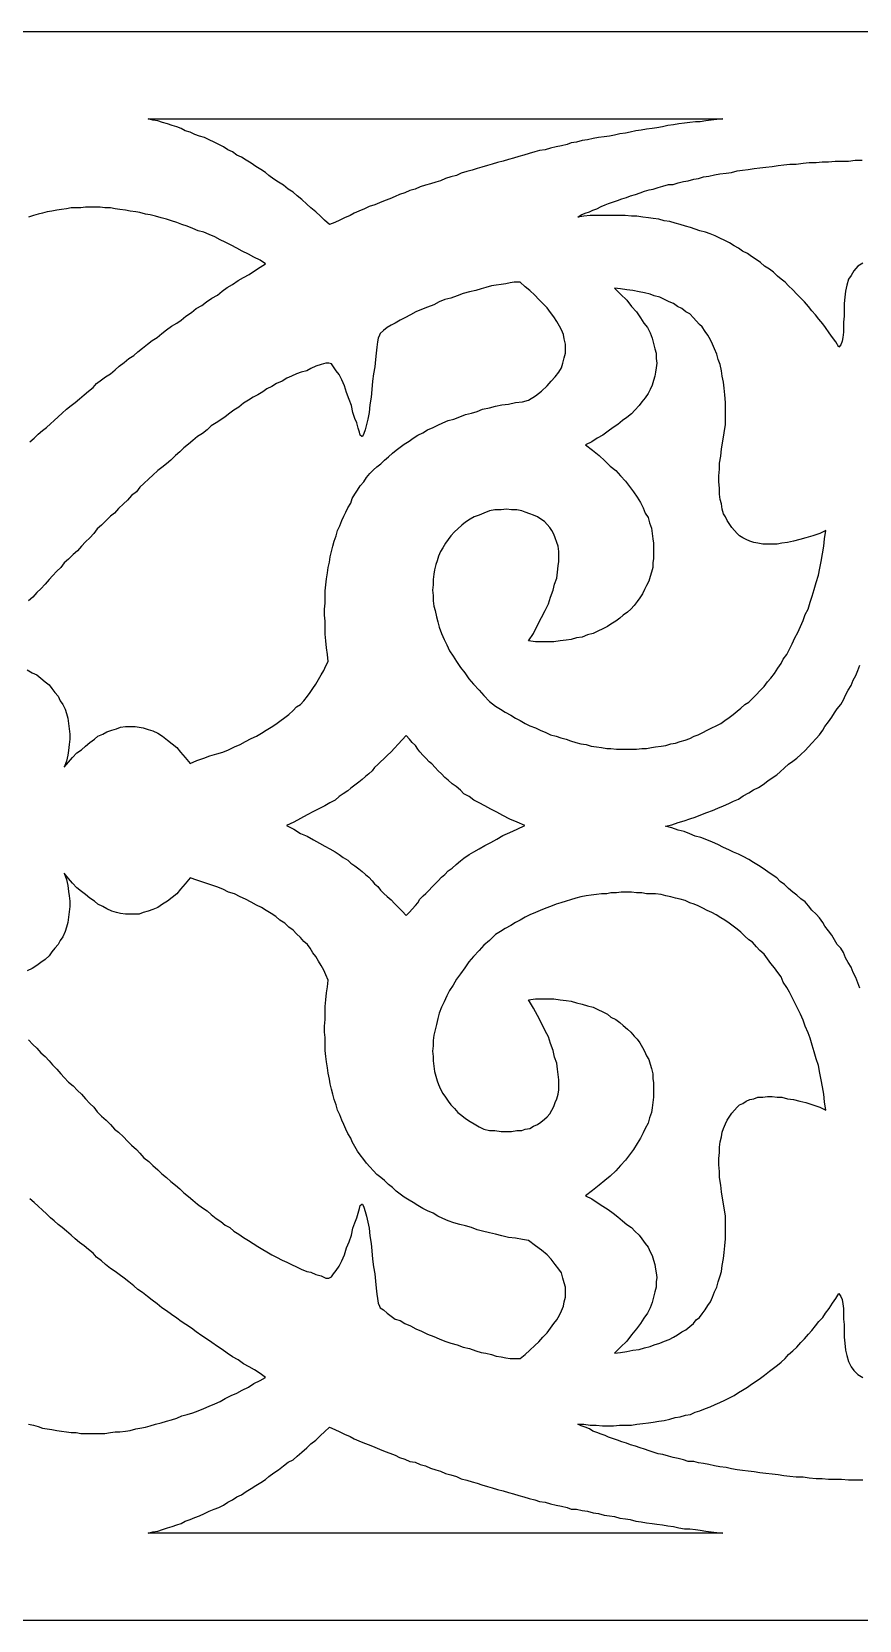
# Model space of a CAD drawing. Extents: x -287 to 294, y -50 to 45.
# Drawn here: x 146.1 to 195.5, y -49.9 to 45.1 of the extents above; entities that cross this region are included whole.
import ezdxf

# ---------------------------------------------------------------- set-up
doc = ezdxf.new("R2010")
doc.units = 0
doc.header["$MEASUREMENT"] = 0
doc.layers.add('LAYER_1', color=18, linetype='CONTINUOUS')

msp = doc.modelspace()

# ---------------------------------------------------------------- linework, layer by layer
at = {"layer": 'LAYER_1'}
for points in [[(293.621, 45.118), (-286.506, 45.118)], [(195.722, 31.275), (195.434, 31.094), (195.188, 30.823), (195.024, 30.551), (194.86, 30.325), (194.778, 29.963), (194.695, 29.6), (194.654, 29.238), (194.613, 28.876), (194.613, 28.469), (194.613, 28.107), (194.572, 27.744), (194.572, 27.473), (194.572, 27.156), (194.531, 26.839), (194.49, 26.613), (194.408, 26.386), (194.285, 26.251), (194.121, 26.568), (193.916, 26.839), (193.71, 27.111), (193.505, 27.428), (193.341, 27.654), (193.095, 27.926), (192.89, 28.197), (192.684, 28.423), (192.479, 28.695), (192.233, 28.967), (192.028, 29.193), (191.781, 29.419), (191.535, 29.691), (191.289, 29.917), (191.084, 30.144), (190.837, 30.325), (190.632, 30.506), (190.386, 30.732), (190.14, 30.913), (189.852, 31.094), (189.606, 31.321), (189.36, 31.502), (189.072, 31.683), (188.826, 31.864), (188.539, 32), (188.293, 32.181), (188.046, 32.316), (187.759, 32.497), (187.472, 32.633), (187.184, 32.769), (186.897, 32.905), (186.61, 33.041), (186.322, 33.131), (185.994, 33.222), (185.707, 33.312), (185.419, 33.403), (185.132, 33.493), (184.804, 33.584), (184.516, 33.674), (184.188, 33.765), (183.86, 33.81), (183.531, 33.901), (183.203, 33.946), (182.916, 33.991), (182.587, 34.037), (182.218, 34.082), (181.89, 34.082), (181.52, 34.127), (181.192, 34.127), (180.822, 34.127), (180.494, 34.127), (180.166, 34.127), (179.796, 34.127), (179.427, 34.127), (179.057, 34.082), (178.688, 34.037), (178.893, 34.172), (179.14, 34.263), (179.386, 34.353), (179.591, 34.444), (179.837, 34.534), (180.084, 34.67), (180.33, 34.761), (180.535, 34.851), (180.822, 34.942), (181.069, 35.032), (181.315, 35.123), (181.602, 35.213), (181.849, 35.304), (182.136, 35.395), (182.423, 35.485), (182.669, 35.576), (182.957, 35.666), (183.203, 35.711), (183.49, 35.802), (183.778, 35.892), (184.106, 35.983), (184.393, 35.983), (184.681, 36.074), (185.009, 36.164), (185.296, 36.209), (185.625, 36.3), (185.912, 36.345), (186.199, 36.436), (186.528, 36.481), (186.856, 36.571), (187.184, 36.617), (187.554, 36.662), (187.882, 36.707), (188.21, 36.798), (188.539, 36.843), (188.867, 36.888), (189.237, 36.934), (189.565, 36.979), (189.934, 37.024), (190.304, 37.069), (190.673, 37.115), (191.001, 37.16), (191.371, 37.205), (191.74, 37.205), (192.151, 37.25), (192.52, 37.296), (192.931, 37.296), (193.3, 37.341), (193.669, 37.341), (194.08, 37.386), (194.449, 37.386), (194.86, 37.386), (195.27, 37.431), (195.681, 37.431)], [(145.948, 20.592), (146.194, 20.819), (146.441, 21.045), (146.687, 21.271), (146.933, 21.452), (147.179, 21.679), (147.385, 21.86), (147.631, 22.086), (147.877, 22.312), (148.123, 22.539), (148.411, 22.765), (148.657, 22.946), (148.903, 23.173), (149.191, 23.399), (149.437, 23.625), (149.724, 23.852), (149.929, 24.078), (150.217, 24.304), (150.463, 24.485), (150.75, 24.666), (151.038, 24.893), (151.284, 25.119), (151.571, 25.345), (151.859, 25.572), (152.146, 25.753), (152.392, 25.979), (152.679, 26.205), (152.967, 26.432), (153.254, 26.658), (153.541, 26.839), (153.829, 27.065), (154.116, 27.292), (154.403, 27.518), (154.732, 27.699), (154.978, 27.88), (155.265, 28.107), (155.594, 28.333), (155.881, 28.559), (156.209, 28.74), (156.497, 28.967), (156.825, 29.193), (157.153, 29.374), (157.441, 29.6), (157.728, 29.827), (158.056, 30.008), (158.385, 30.234), (158.713, 30.415), (159.041, 30.596), (159.37, 30.823), (159.698, 31.049), (160.026, 31.23), (159.698, 31.456), (159.329, 31.637), (159, 31.818), (158.631, 32), (158.303, 32.181), (157.974, 32.362), (157.605, 32.543), (157.317, 32.679), (156.989, 32.86), (156.661, 32.995), (156.332, 33.131), (156.004, 33.222), (155.676, 33.358), (155.347, 33.493), (155.019, 33.584), (154.732, 33.72), (154.403, 33.81), (154.116, 33.901), (153.788, 33.991), (153.459, 34.082), (153.131, 34.172), (152.844, 34.218), (152.515, 34.308), (152.269, 34.353), (151.941, 34.399), (151.653, 34.444), (151.325, 34.489), (151.038, 34.534), (150.75, 34.58), (150.422, 34.58), (150.135, 34.625), (149.847, 34.625), (149.56, 34.625), (149.273, 34.625), (148.985, 34.58), (148.698, 34.58), (148.411, 34.58), (148.123, 34.534), (147.836, 34.489), (147.549, 34.444), (147.262, 34.399), (146.974, 34.353), (146.687, 34.263), (146.441, 34.218), (146.153, 34.127), (145.866, 34.037)], [(145.784, 6.967), (146.071, 6.786), (146.359, 6.65), (146.605, 6.469), (146.851, 6.243), (147.097, 6.062), (147.262, 5.835), (147.426, 5.609), (147.631, 5.383), (147.754, 5.111), (147.918, 4.885), (148.041, 4.613), (148.123, 4.342), (148.206, 4.07), (148.247, 3.753), (148.288, 3.436), (148.329, 3.119), (148.329, 2.803), (148.288, 2.486), (148.247, 2.124), (148.206, 1.852), (148.123, 1.49), (148, 1.128), (148.247, 1.445), (148.493, 1.716), (148.739, 1.988), (149.026, 2.169), (149.273, 2.395), (149.519, 2.622), (149.806, 2.803), (150.012, 2.984), (150.299, 3.119), (150.545, 3.255), (150.832, 3.346), (151.12, 3.436), (151.366, 3.527), (151.653, 3.572), (151.941, 3.572), (152.228, 3.572), (152.474, 3.527), (152.72, 3.482), (153.008, 3.391), (153.295, 3.301), (153.582, 3.165), (153.87, 2.984), (154.157, 2.757), (154.444, 2.531), (154.732, 2.305), (154.937, 2.033), (155.224, 1.716), (155.512, 1.354), (155.922, 1.535), (156.332, 1.671), (156.702, 1.807), (157.112, 1.943), (157.482, 2.033), (157.81, 2.169), (158.179, 2.35), (158.508, 2.486), (158.836, 2.667), (159.164, 2.848), (159.493, 2.984), (159.78, 3.165), (160.067, 3.346), (160.355, 3.527), (160.642, 3.708), (160.888, 3.889), (161.176, 4.115), (161.422, 4.296), (161.668, 4.523), (161.873, 4.749), (162.12, 4.885), (162.325, 5.111), (162.53, 5.383), (162.694, 5.609), (162.859, 5.835), (163.023, 6.107), (163.187, 6.379), (163.351, 6.65), (163.515, 6.922), (163.638, 7.193), (163.761, 7.465), (163.72, 7.872), (163.679, 8.28), (163.638, 8.687), (163.597, 9.095), (163.597, 9.457), (163.597, 9.864), (163.556, 10.226), (163.556, 10.588), (163.597, 10.951), (163.597, 11.313), (163.597, 11.675), (163.638, 12.037), (163.679, 12.399), (163.72, 12.761), (163.761, 13.078), (163.844, 13.395), (163.885, 13.712), (163.967, 14.029), (164.049, 14.346), (164.131, 14.662), (164.254, 14.979), (164.336, 15.296), (164.459, 15.568), (164.582, 15.885), (164.706, 16.156), (164.829, 16.383), (164.952, 16.654), (165.116, 16.926), (165.198, 17.197), (165.362, 17.469), (165.526, 17.695), (165.691, 17.967), (165.896, 18.193), (166.06, 18.465), (166.265, 18.691), (166.47, 18.917), (166.676, 19.099), (166.922, 19.28), (167.127, 19.506), (167.373, 19.687), (167.62, 19.913), (167.825, 20.094), (168.071, 20.275), (168.317, 20.457), (168.605, 20.638), (168.851, 20.819), (169.138, 21), (169.426, 21.136), (169.713, 21.317), (170.041, 21.452), (170.329, 21.588), (170.616, 21.724), (170.944, 21.86), (171.273, 21.95), (171.642, 22.086), (171.97, 22.222), (172.34, 22.312), (172.668, 22.403), (172.997, 22.539), (173.407, 22.629), (173.776, 22.72), (174.146, 22.81), (174.556, 22.856), (174.967, 22.946), (175.377, 22.991), (175.747, 23.082), (176.157, 23.354), (176.526, 23.625), (176.855, 23.942), (177.101, 24.214), (177.347, 24.485), (177.552, 24.757), (177.717, 25.028), (177.799, 25.3), (177.881, 25.617), (177.963, 25.889), (177.963, 26.16), (177.963, 26.432), (177.881, 26.749), (177.84, 27.02), (177.717, 27.292), (177.594, 27.518), (177.429, 27.79), (177.265, 28.061), (177.06, 28.333), (176.855, 28.605), (176.608, 28.876), (176.362, 29.102), (176.116, 29.374), (175.829, 29.646), (175.541, 29.872), (175.254, 30.144), (175.09, 30.144), (174.885, 30.144), (174.638, 30.098), (174.392, 30.053), (174.105, 30.008), (173.817, 29.963), (173.53, 29.917), (173.202, 29.827), (172.914, 29.736), (172.586, 29.646), (172.217, 29.555), (171.847, 29.465), (171.478, 29.329), (171.108, 29.193), (170.739, 29.102), (170.411, 28.967), (170.082, 28.786), (169.713, 28.65), (169.344, 28.514), (169.015, 28.378), (168.687, 28.197), (168.358, 28.016), (168.071, 27.88), (167.784, 27.699), (167.538, 27.563), (167.291, 27.428), (167.086, 27.247), (166.881, 27.065), (166.84, 26.975), (166.758, 26.794), (166.717, 26.568), (166.676, 26.251), (166.635, 25.889), (166.594, 25.526), (166.553, 25.074), (166.47, 24.666), (166.429, 24.214), (166.388, 23.716), (166.347, 23.263), (166.265, 22.81), (166.224, 22.358), (166.142, 21.95), (166.06, 21.633), (165.978, 21.317), (165.896, 21.09), (165.814, 20.909), (165.773, 20.909), (165.691, 21), (165.65, 21.181), (165.567, 21.407), (165.485, 21.724), (165.362, 21.996), (165.239, 22.358), (165.157, 22.765), (165.034, 23.127), (164.87, 23.535), (164.747, 23.942), (164.582, 24.304), (164.418, 24.621), (164.254, 24.847), (164.09, 25.074), (163.967, 25.255), (163.803, 25.3), (163.638, 25.3), (163.351, 25.21), (163.023, 25.119), (162.735, 24.983), (162.489, 24.847), (162.161, 24.757), (161.873, 24.666), (161.586, 24.531), (161.299, 24.395), (161.012, 24.214), (160.683, 24.078), (160.396, 23.897), (160.109, 23.761), (159.862, 23.58), (159.575, 23.399), (159.288, 23.263), (159, 23.082), (158.713, 22.901), (158.426, 22.675), (158.138, 22.494), (157.892, 22.312), (157.605, 22.086), (157.359, 21.905), (157.071, 21.724), (156.784, 21.543), (156.538, 21.317), (156.25, 21.09), (155.963, 20.909), (155.676, 20.683), (155.429, 20.457), (155.142, 20.23), (154.896, 20.004), (154.65, 19.778), (154.362, 19.506), (154.116, 19.28), (153.829, 19.053), (153.582, 18.872), (153.295, 18.601), (153.049, 18.374), (152.762, 18.103), (152.515, 17.876), (152.31, 17.605), (152.023, 17.378), (151.776, 17.107), (151.53, 16.881), (151.243, 16.609), (150.997, 16.337), (150.75, 16.156), (150.504, 15.885), (150.217, 15.613), (149.971, 15.387), (149.765, 15.115), (149.519, 14.844), (149.273, 14.617), (149.026, 14.346), (148.78, 14.074), (148.534, 13.848), (148.247, 13.576), (148, 13.35), (147.795, 13.078), (147.549, 12.852), (147.303, 12.58), (147.097, 12.354), (146.851, 12.082), (146.605, 11.811), (146.359, 11.584), (146.112, 11.313), (145.866, 11.086)], [(195.557, -12.085), (195.433, -11.768), (195.31, -11.451), (195.146, -11.134), (195.023, -10.817), (194.859, -10.546), (194.695, -10.274), (194.572, -9.957), (194.407, -9.686), (194.202, -9.459), (194.038, -9.188), (193.874, -8.916), (193.669, -8.644), (193.463, -8.373), (193.34, -8.147), (193.135, -7.875), (192.93, -7.649), (192.683, -7.422), (192.478, -7.151), (192.273, -6.924), (192.027, -6.743), (191.78, -6.517), (191.534, -6.336), (191.288, -6.11), (191.042, -5.883), (190.795, -5.702), (190.59, -5.476), (190.303, -5.295), (190.057, -5.114), (189.769, -4.933), (189.482, -4.752), (189.195, -4.57), (188.907, -4.389), (188.579, -4.208), (188.292, -4.073), (188.004, -3.937), (187.717, -3.801), (187.389, -3.665), (187.06, -3.484), (186.732, -3.348), (186.404, -3.212), (186.034, -3.077), (185.706, -2.986), (185.378, -2.85), (185.049, -2.715), (184.68, -2.624), (184.31, -2.488), (183.941, -2.398), (184.31, -2.307), (184.68, -2.171), (185.049, -2.081), (185.378, -1.945), (185.706, -1.854), (186.034, -1.719), (186.404, -1.583), (186.732, -1.447), (187.06, -1.311), (187.389, -1.175), (187.717, -1.04), (188.004, -0.904), (188.292, -0.768), (188.579, -0.587), (188.907, -0.406), (189.195, -0.225), (189.482, -0.089), (189.769, 0.092), (190.057, 0.318), (190.303, 0.499), (190.59, 0.68), (190.795, 0.861), (191.042, 1.088), (191.288, 1.314), (191.534, 1.495), (191.78, 1.676), (192.027, 1.903), (192.273, 2.129), (192.478, 2.355), (192.683, 2.582), (192.93, 2.853), (193.135, 3.08), (193.34, 3.351), (193.463, 3.577), (193.669, 3.849), (193.874, 4.121), (194.038, 4.392), (194.202, 4.619), (194.407, 4.89), (194.572, 5.162), (194.695, 5.433), (194.859, 5.75), (195.023, 6.022), (195.146, 6.339), (195.31, 6.61), (195.433, 6.927), (195.557, 7.244)], [(145.866, -15.168), (146.112, -15.44), (146.359, -15.666), (146.605, -15.938), (146.851, -16.164), (147.097, -16.436), (147.303, -16.662), (147.549, -16.934), (147.795, -17.205), (148, -17.432), (148.247, -17.703), (148.534, -17.929), (148.78, -18.201), (149.026, -18.427), (149.273, -18.699), (149.519, -18.971), (149.765, -19.197), (149.971, -19.468), (150.217, -19.74), (150.504, -19.966), (150.75, -20.238), (150.997, -20.51), (151.243, -20.691), (151.53, -20.962), (151.776, -21.234), (152.023, -21.46), (152.31, -21.732), (152.515, -21.958), (152.762, -22.23), (153.049, -22.456), (153.295, -22.682), (153.582, -22.954), (153.829, -23.18), (154.116, -23.407), (154.362, -23.633), (154.65, -23.859), (154.896, -24.086), (155.142, -24.312), (155.429, -24.538), (155.676, -24.765), (155.963, -24.991), (156.25, -25.217), (156.538, -25.398), (156.784, -25.625), (157.071, -25.851), (157.359, -26.032), (157.605, -26.258), (157.892, -26.394), (158.138, -26.621), (158.426, -26.802), (158.713, -26.983), (159, -27.164), (159.288, -27.345), (159.575, -27.526), (159.862, -27.707), (160.109, -27.843), (160.396, -28.024), (160.683, -28.16), (161.012, -28.341), (161.299, -28.477), (161.586, -28.612), (161.873, -28.748), (162.161, -28.884), (162.489, -29.02), (162.735, -29.065), (163.023, -29.201), (163.351, -29.291), (163.638, -29.427), (163.803, -29.427), (163.967, -29.337), (164.09, -29.156), (164.254, -28.974), (164.418, -28.703), (164.582, -28.386), (164.747, -28.024), (164.87, -27.616), (165.034, -27.254), (165.157, -26.847), (165.239, -26.44), (165.362, -26.123), (165.485, -25.806), (165.567, -25.534), (165.65, -25.263), (165.691, -25.082), (165.773, -24.991), (165.814, -24.991), (165.896, -25.172), (165.978, -25.444), (166.06, -25.715), (166.142, -26.077), (166.224, -26.44), (166.265, -26.892), (166.347, -27.345), (166.388, -27.798), (166.429, -28.295), (166.47, -28.748), (166.553, -29.156), (166.594, -29.608), (166.635, -30.016), (166.676, -30.378), (166.717, -30.649), (166.758, -30.921), (166.84, -31.102), (166.881, -31.193), (167.086, -31.328), (167.291, -31.509), (167.538, -31.69), (167.784, -31.872), (168.071, -31.962), (168.358, -32.143), (168.687, -32.279), (169.015, -32.46), (169.344, -32.596), (169.713, -32.777), (170.082, -32.913), (170.411, -33.048), (170.739, -33.184), (171.108, -33.32), (171.478, -33.411), (171.847, -33.546), (172.217, -33.637), (172.586, -33.773), (172.914, -33.863), (173.202, -33.909), (173.53, -33.999), (173.817, -34.09), (174.105, -34.135), (174.392, -34.18), (174.638, -34.225), (174.885, -34.225), (175.09, -34.225), (175.254, -34.225), (175.541, -33.999), (175.829, -33.727), (176.116, -33.456), (176.362, -33.23), (176.608, -32.958), (176.855, -32.686), (177.06, -32.415), (177.265, -32.143), (177.429, -31.917), (177.594, -31.645), (177.717, -31.374), (177.84, -31.102), (177.881, -30.83), (177.963, -30.559), (177.963, -30.287), (177.963, -29.97), (177.881, -29.699), (177.799, -29.427), (177.717, -29.11), (177.552, -28.884), (177.347, -28.612), (177.101, -28.295), (176.855, -28.024), (176.526, -27.752), (176.157, -27.481), (175.747, -27.164), (175.377, -27.119), (174.967, -27.028), (174.556, -26.983), (174.146, -26.892), (173.776, -26.802), (173.407, -26.711), (172.997, -26.621), (172.668, -26.53), (172.34, -26.394), (171.97, -26.304), (171.642, -26.213), (171.273, -26.123), (170.944, -25.987), (170.616, -25.851), (170.329, -25.715), (170.041, -25.534), (169.713, -25.398), (169.426, -25.263), (169.138, -25.082), (168.851, -24.9), (168.605, -24.765), (168.317, -24.584), (168.071, -24.403), (167.825, -24.221), (167.62, -23.995), (167.373, -23.814), (167.127, -23.588), (166.922, -23.407), (166.676, -23.226), (166.47, -22.999), (166.265, -22.773), (166.06, -22.547), (165.896, -22.32), (165.691, -22.049), (165.526, -21.822), (165.362, -21.551), (165.198, -21.279), (165.116, -21.053), (164.952, -20.781), (164.829, -20.51), (164.706, -20.238), (164.582, -19.966), (164.459, -19.65), (164.336, -19.378), (164.254, -19.061), (164.131, -18.744), (164.049, -18.427), (163.967, -18.111), (163.885, -17.794), (163.844, -17.522), (163.761, -17.16), (163.72, -16.843), (163.679, -16.481), (163.638, -16.164), (163.597, -15.802), (163.597, -15.44), (163.597, -15.032), (163.556, -14.716), (163.556, -14.353), (163.597, -13.946), (163.597, -13.584), (163.597, -13.176), (163.638, -12.769), (163.679, -12.362), (163.72, -12), (163.761, -11.592), (163.638, -11.275), (163.515, -11.004), (163.351, -10.732), (163.187, -10.46), (163.023, -10.189), (162.859, -9.963), (162.694, -9.691), (162.53, -9.465), (162.325, -9.284), (162.12, -9.057), (161.873, -8.831), (161.668, -8.605), (161.422, -8.423), (161.176, -8.197), (160.888, -8.016), (160.642, -7.79), (160.355, -7.609), (160.067, -7.428), (159.78, -7.247), (159.493, -7.111), (159.164, -6.93), (158.836, -6.749), (158.508, -6.613), (158.179, -6.432), (157.81, -6.341), (157.482, -6.16), (157.112, -6.024), (156.702, -5.889), (156.332, -5.753), (155.922, -5.617), (155.512, -5.481), (155.224, -5.843), (154.937, -6.16), (154.732, -6.432), (154.444, -6.658), (154.157, -6.884), (153.87, -7.065), (153.582, -7.247), (153.295, -7.382), (153.008, -7.473), (152.72, -7.563), (152.474, -7.654), (152.228, -7.654), (151.941, -7.654), (151.653, -7.654), (151.366, -7.609), (151.12, -7.563), (150.832, -7.473), (150.545, -7.337), (150.299, -7.201), (150.012, -7.065), (149.806, -6.884), (149.519, -6.703), (149.273, -6.477), (149.026, -6.296), (148.739, -6.07), (148.493, -5.798), (148.247, -5.526), (148, -5.21), (148.123, -5.572), (148.206, -5.934), (148.247, -6.296), (148.288, -6.568), (148.329, -6.884), (148.329, -7.201), (148.288, -7.518), (148.247, -7.835), (148.206, -8.152), (148.123, -8.423), (148.041, -8.695), (147.918, -9.012), (147.754, -9.238), (147.631, -9.465), (147.426, -9.691), (147.262, -9.917), (147.097, -10.144), (146.851, -10.37), (146.605, -10.551), (146.359, -10.732), (146.071, -10.913), (145.784, -11.049)], [(145.866, -38.164), (146.153, -38.209), (146.441, -38.299), (146.687, -38.39), (146.974, -38.435), (147.262, -38.48), (147.549, -38.526), (147.836, -38.571), (148.123, -38.616), (148.411, -38.661), (148.698, -38.661), (148.985, -38.707), (149.273, -38.707), (149.56, -38.707), (149.847, -38.707), (150.135, -38.707), (150.422, -38.707), (150.75, -38.661), (151.038, -38.616), (151.325, -38.616), (151.653, -38.571), (151.941, -38.526), (152.269, -38.435), (152.515, -38.39), (152.844, -38.345), (153.131, -38.254), (153.459, -38.164), (153.788, -38.073), (154.116, -37.982), (154.403, -37.892), (154.732, -37.801), (155.019, -37.666), (155.347, -37.575), (155.676, -37.485), (156.004, -37.349), (156.332, -37.213), (156.661, -37.077), (156.989, -36.941), (157.317, -36.806), (157.605, -36.625), (157.974, -36.443), (158.303, -36.308), (158.631, -36.127), (159, -35.946), (159.329, -35.719), (159.698, -35.538), (160.026, -35.357), (159.698, -35.131), (159.37, -34.904), (159.041, -34.723), (158.713, -34.542), (158.385, -34.316), (158.056, -34.135), (157.728, -33.909), (157.441, -33.682), (157.153, -33.501), (156.825, -33.275), (156.497, -33.048), (156.209, -32.867), (155.881, -32.641), (155.594, -32.415), (155.265, -32.188), (154.978, -32.007), (154.732, -31.826), (154.403, -31.6), (154.116, -31.374), (153.829, -31.193), (153.541, -30.966), (153.254, -30.74), (152.967, -30.514), (152.679, -30.287), (152.392, -30.106), (152.146, -29.88), (151.859, -29.653), (151.571, -29.427), (151.284, -29.201), (151.038, -29.02), (150.75, -28.839), (150.463, -28.612), (150.217, -28.386), (149.929, -28.16), (149.724, -27.933), (149.437, -27.707), (149.191, -27.481), (148.903, -27.3), (148.657, -27.073), (148.411, -26.847), (148.123, -26.621), (147.877, -26.394), (147.631, -26.213), (147.385, -25.987), (147.179, -25.806), (146.933, -25.579), (146.687, -25.353), (146.441, -25.127), (146.194, -24.9), (145.948, -24.674)], [(195.722, -41.513), (195.27, -41.513), (194.86, -41.513), (194.449, -41.468), (194.08, -41.468), (193.669, -41.468), (193.3, -41.423), (192.931, -41.423), (192.52, -41.377), (192.151, -41.332), (191.74, -41.332), (191.371, -41.287), (191.001, -41.242), (190.673, -41.196), (190.304, -41.151), (189.934, -41.106), (189.565, -41.061), (189.237, -41.015), (188.867, -40.97), (188.539, -40.925), (188.21, -40.88), (187.882, -40.834), (187.554, -40.744), (187.184, -40.698), (186.856, -40.653), (186.528, -40.563), (186.199, -40.517), (185.912, -40.472), (185.625, -40.382), (185.296, -40.382), (185.009, -40.291), (184.681, -40.201), (184.393, -40.155), (184.106, -40.065), (183.778, -39.974), (183.49, -39.929), (183.203, -39.838), (182.957, -39.748), (182.669, -39.657), (182.423, -39.567), (182.136, -39.476), (181.849, -39.386), (181.602, -39.295), (181.315, -39.205), (181.069, -39.114), (180.822, -39.024), (180.535, -38.933), (180.33, -38.843), (180.084, -38.752), (179.837, -38.661), (179.591, -38.571), (179.386, -38.435), (179.14, -38.345), (178.893, -38.254), (178.688, -38.164), (179.057, -38.164), (179.427, -38.209), (179.796, -38.209), (180.166, -38.254), (180.494, -38.254), (180.822, -38.254), (181.192, -38.209), (181.52, -38.209), (181.89, -38.209), (182.218, -38.164), (182.587, -38.118), (182.916, -38.073), (183.203, -38.028), (183.531, -37.982), (183.86, -37.937), (184.188, -37.847), (184.516, -37.756), (184.804, -37.711), (185.132, -37.62), (185.419, -37.575), (185.707, -37.439), (185.994, -37.349), (186.322, -37.213), (186.61, -37.122), (186.897, -36.987), (187.184, -36.851), (187.472, -36.715), (187.759, -36.579), (188.046, -36.443), (188.293, -36.262), (188.539, -36.127), (188.826, -35.946), (189.072, -35.764), (189.36, -35.583), (189.606, -35.402), (189.852, -35.221), (190.14, -34.995), (190.386, -34.814), (190.632, -34.633), (190.837, -34.452), (191.084, -34.225), (191.289, -33.999), (191.535, -33.773), (191.781, -33.546), (192.028, -33.275), (192.233, -33.048), (192.479, -32.777), (192.684, -32.551), (192.89, -32.279), (193.095, -32.007), (193.341, -31.781), (193.505, -31.509), (193.71, -31.238), (193.916, -30.921), (194.121, -30.649), (194.285, -30.332), (194.408, -30.514), (194.49, -30.695), (194.531, -30.966), (194.572, -31.238), (194.572, -31.555), (194.572, -31.872), (194.613, -32.188), (194.613, -32.596), (194.613, -32.958), (194.654, -33.32), (194.695, -33.727), (194.778, -34.044), (194.86, -34.406), (195.024, -34.723), (195.188, -34.95), (195.434, -35.176), (195.722, -35.357)], [(-286.506, -49.882), (293.621, -49.882)]]:
    msp.add_lwpolyline(points, dxfattribs=at)
for points in [[(187.362, 39.92), (186.993, 39.876), (186.664, 39.831), (186.336, 39.785), (186.008, 39.74), (185.72, 39.74), (185.392, 39.695), (185.064, 39.65), (184.735, 39.604), (184.407, 39.559), (184.079, 39.514), (183.75, 39.423), (183.422, 39.378), (183.135, 39.333), (182.806, 39.287), (182.478, 39.242), (182.149, 39.197), (181.821, 39.106), (181.534, 39.061), (181.205, 39.016), (180.877, 38.925), (180.59, 38.88), (180.261, 38.835), (179.933, 38.789), (179.605, 38.744), (179.276, 38.654), (178.948, 38.608), (178.62, 38.518), (178.291, 38.473), (178.045, 38.382), (177.717, 38.292), (177.388, 38.246), (177.06, 38.156), (176.732, 38.065), (176.403, 38.02), (176.116, 37.929), (175.788, 37.839), (175.459, 37.748), (175.172, 37.658), (174.844, 37.567), (174.556, 37.477), (174.228, 37.386), (173.9, 37.296), (173.571, 37.205), (173.284, 37.115), (172.955, 37.024), (172.668, 36.934), (172.381, 36.843), (172.053, 36.752), (171.724, 36.662), (171.437, 36.526), (171.108, 36.436), (170.78, 36.345), (170.493, 36.209), (170.205, 36.119), (169.877, 36.028), (169.59, 35.938), (169.261, 35.847), (168.974, 35.711), (168.646, 35.621), (168.358, 35.485), (168.03, 35.395), (167.784, 35.259), (167.456, 35.123), (167.168, 35.032), (166.84, 34.897), (166.553, 34.761), (166.224, 34.67), (165.937, 34.534), (165.608, 34.399), (165.321, 34.263), (165.075, 34.127), (164.747, 33.991), (164.459, 33.855), (164.172, 33.72), (163.844, 33.584), (163.556, 33.855), (163.31, 34.082), (163.023, 34.353), (162.735, 34.58), (162.489, 34.806), (162.202, 35.078), (161.914, 35.304), (161.668, 35.53), (161.381, 35.711), (161.094, 35.938), (160.806, 36.119), (160.519, 36.3), (160.232, 36.526), (160.026, 36.707), (159.739, 36.888), (159.452, 37.069), (159.164, 37.25), (158.877, 37.431), (158.59, 37.613), (158.303, 37.748), (158.056, 37.929), (157.769, 38.065), (157.523, 38.246), (157.235, 38.382), (156.948, 38.518), (156.661, 38.654), (156.373, 38.789), (156.086, 38.88), (155.799, 38.971), (155.512, 39.106), (155.224, 39.197), (154.978, 39.333), (154.732, 39.423), (154.444, 39.514), (154.157, 39.604), (153.87, 39.695), (153.582, 39.785), (153.295, 39.831), (153.008, 39.92)], [(179.153, 20.411), (179.564, 20.094), (179.974, 19.778), (180.302, 19.461), (180.631, 19.144), (180.959, 18.872), (181.246, 18.555), (181.534, 18.238), (181.78, 17.922), (182.026, 17.605), (182.232, 17.288), (182.437, 16.971), (182.601, 16.654), (182.724, 16.337), (182.888, 16.066), (182.97, 15.749), (183.094, 15.432), (183.135, 15.115), (183.176, 14.798), (183.217, 14.527), (183.217, 14.21), (183.217, 13.893), (183.217, 13.621), (183.176, 13.35), (183.176, 13.078), (183.094, 12.807), (183.011, 12.535), (182.929, 12.263), (182.806, 11.992), (182.683, 11.765), (182.56, 11.494), (182.396, 11.267), (182.232, 11.041), (182.067, 10.815), (181.862, 10.588), (181.657, 10.407), (181.411, 10.226), (181.205, 10.045), (180.959, 9.864), (180.672, 9.683), (180.467, 9.547), (180.179, 9.412), (179.892, 9.276), (179.605, 9.14), (179.276, 9.049), (178.948, 8.914), (178.62, 8.868), (178.291, 8.778), (178.004, 8.733), (177.635, 8.687), (177.265, 8.642), (176.896, 8.642), (176.526, 8.642), (176.157, 8.642), (175.747, 8.687), (176.034, 9.14), (176.28, 9.638), (176.526, 10.091), (176.732, 10.498), (176.937, 10.905), (177.06, 11.313), (177.224, 11.72), (177.306, 12.082), (177.429, 12.444), (177.47, 12.807), (177.511, 13.169), (177.552, 13.44), (177.552, 13.757), (177.552, 14.029), (177.511, 14.346), (177.429, 14.572), (177.347, 14.844), (177.265, 15.07), (177.142, 15.296), (177.019, 15.477), (176.855, 15.658), (176.691, 15.839), (176.485, 15.975), (176.28, 16.111), (176.034, 16.202), (175.829, 16.292), (175.541, 16.383), (175.336, 16.473), (175.049, 16.518), (174.72, 16.518), (174.433, 16.564), (174.105, 16.518), (173.735, 16.518), (173.407, 16.473), (173.079, 16.337), (172.791, 16.202), (172.504, 16.111), (172.258, 15.975), (171.97, 15.794), (171.765, 15.613), (171.519, 15.387), (171.314, 15.206), (171.108, 14.979), (170.944, 14.753), (170.78, 14.527), (170.616, 14.255), (170.493, 14.029), (170.37, 13.757), (170.288, 13.486), (170.205, 13.259), (170.123, 12.942), (170.082, 12.671), (170.041, 12.354), (170.041, 12.037), (170, 11.72), (170.041, 11.403), (170.041, 11.086), (170.082, 10.77), (170.164, 10.498), (170.247, 10.136), (170.329, 9.819), (170.411, 9.502), (170.534, 9.14), (170.698, 8.778), (170.862, 8.461), (171.026, 8.099), (171.232, 7.782), (171.437, 7.465), (171.683, 7.103), (171.929, 6.786), (172.176, 6.424), (172.463, 6.107), (172.791, 5.745), (173.079, 5.428), (173.407, 5.066), (173.776, 4.794), (174.064, 4.613), (174.351, 4.432), (174.679, 4.251), (174.967, 4.07), (175.254, 3.934), (175.541, 3.753), (175.829, 3.617), (176.157, 3.482), (176.444, 3.346), (176.773, 3.21), (177.06, 3.074), (177.388, 2.984), (177.676, 2.893), (178.004, 2.803), (178.25, 2.712), (178.579, 2.622), (178.866, 2.531), (179.194, 2.486), (179.482, 2.395), (179.81, 2.35), (180.097, 2.305), (180.426, 2.259), (180.672, 2.259), (181, 2.214), (181.288, 2.214), (181.616, 2.214), (181.903, 2.214), (182.191, 2.214), (182.519, 2.259), (182.806, 2.259), (183.094, 2.305), (183.34, 2.35), (183.668, 2.395), (183.955, 2.44), (184.243, 2.531), (184.53, 2.576), (184.817, 2.667), (185.105, 2.757), (185.392, 2.848), (185.638, 2.984), (185.885, 3.074), (186.172, 3.21), (186.418, 3.346), (186.705, 3.482), (186.952, 3.617), (187.239, 3.753), (187.485, 3.934), (187.732, 4.115), (187.978, 4.296), (188.224, 4.477), (188.429, 4.659), (188.676, 4.885), (188.922, 5.021), (189.127, 5.247), (189.373, 5.473), (189.579, 5.7), (189.825, 5.971), (190.03, 6.243), (190.235, 6.469), (190.44, 6.741), (190.646, 7.058), (190.851, 7.329), (190.974, 7.601), (191.179, 7.872), (191.343, 8.189), (191.508, 8.506), (191.672, 8.868), (191.836, 9.185), (192, 9.547), (192.164, 9.909), (192.287, 10.272), (192.452, 10.588), (192.575, 10.996), (192.698, 11.358), (192.821, 11.765), (192.944, 12.173), (193.067, 12.625), (193.149, 13.033), (193.232, 13.44), (193.314, 13.893), (193.396, 14.346), (193.437, 14.798), (193.519, 15.296), (193.149, 15.115), (192.739, 14.979), (192.329, 14.844), (191.959, 14.753), (191.59, 14.662), (191.22, 14.572), (190.892, 14.527), (190.605, 14.481), (190.317, 14.481), (190.03, 14.481), (189.743, 14.481), (189.455, 14.527), (189.209, 14.572), (188.963, 14.662), (188.758, 14.753), (188.552, 14.844), (188.347, 14.979), (188.224, 15.115), (188.06, 15.296), (187.896, 15.477), (187.773, 15.658), (187.608, 15.885), (187.526, 16.111), (187.403, 16.292), (187.321, 16.564), (187.28, 16.881), (187.198, 17.152), (187.157, 17.469), (187.157, 17.831), (187.116, 18.193), (187.116, 18.555), (187.157, 18.963), (187.157, 19.325), (187.239, 19.732), (187.28, 20.185), (187.362, 20.638), (187.444, 21.136), (187.526, 21.633), (187.526, 22.041), (187.526, 22.494), (187.526, 22.946), (187.485, 23.399), (187.444, 23.806), (187.403, 24.168), (187.321, 24.531), (187.28, 24.847), (187.198, 25.21), (187.075, 25.526), (186.993, 25.843), (186.87, 26.16), (186.746, 26.432), (186.623, 26.703), (186.459, 26.975), (186.295, 27.201), (186.131, 27.473), (185.967, 27.609), (185.761, 27.835), (185.597, 28.016), (185.392, 28.242), (185.146, 28.378), (184.899, 28.559), (184.653, 28.695), (184.407, 28.876), (184.161, 28.967), (183.873, 29.102), (183.586, 29.238), (183.258, 29.329), (183.011, 29.419), (182.683, 29.51), (182.355, 29.555), (181.985, 29.646), (181.616, 29.691), (181.246, 29.736), (180.877, 29.781), (181.246, 29.419), (181.616, 29.057), (181.903, 28.695), (182.191, 28.378), (182.437, 28.016), (182.642, 27.699), (182.847, 27.428), (183.011, 27.111), (183.135, 26.794), (183.217, 26.477), (183.299, 26.16), (183.381, 25.889), (183.381, 25.572), (183.422, 25.3), (183.381, 25.028), (183.34, 24.757), (183.299, 24.531), (183.217, 24.259), (183.135, 23.987), (183.011, 23.716), (182.888, 23.489), (182.724, 23.218), (182.519, 22.991), (182.355, 22.765), (182.108, 22.494), (181.903, 22.267), (181.616, 22.041), (181.37, 21.86), (181.082, 21.633), (180.795, 21.452), (180.508, 21.226), (180.179, 21), (179.851, 20.819), (179.523, 20.592)], [(168.431, 3.027), (168.196, 2.773), (167.96, 2.519), (167.725, 2.264), (167.528, 2.052), (167.293, 1.84), (167.097, 1.628), (166.9, 1.459), (166.743, 1.289), (166.547, 1.12), (166.39, 0.908), (166.194, 0.738), (165.998, 0.569), (165.802, 0.399), (165.605, 0.23), (165.37, 0.06), (165.134, -0.11), (164.938, -0.279), (164.663, -0.449), (164.428, -0.618), (164.193, -0.83), (163.879, -1), (163.565, -1.169), (163.251, -1.339), (162.897, -1.508), (162.505, -1.72), (162.113, -1.932), (161.72, -2.144), (161.288, -2.356), (161.72, -2.568), (162.113, -2.822), (162.505, -2.992), (162.897, -3.204), (163.251, -3.416), (163.565, -3.585), (163.879, -3.755), (164.193, -3.924), (164.428, -4.094), (164.663, -4.264), (164.938, -4.433), (165.134, -4.603), (165.37, -4.772), (165.605, -4.942), (165.802, -5.111), (165.998, -5.281), (166.194, -5.45), (166.39, -5.662), (166.547, -5.832), (166.743, -6.001), (166.9, -6.213), (167.097, -6.425), (167.293, -6.595), (167.528, -6.807), (167.725, -7.019), (167.96, -7.231), (168.196, -7.485), (168.431, -7.739), (168.627, -7.527), (168.784, -7.358), (168.98, -7.146), (169.137, -6.976), (169.255, -6.764), (169.451, -6.552), (169.608, -6.425), (169.805, -6.213), (169.962, -6.044), (170.158, -5.832), (170.354, -5.662), (170.55, -5.45), (170.746, -5.281), (170.943, -5.069), (171.178, -4.899), (171.414, -4.687), (171.688, -4.475), (171.885, -4.306), (172.199, -4.094), (172.473, -3.924), (172.787, -3.755), (173.14, -3.543), (173.494, -3.373), (173.847, -3.161), (174.2, -2.949), (174.632, -2.78), (175.063, -2.568), (175.534, -2.356), (175.063, -2.144), (174.632, -1.975), (174.2, -1.763), (173.847, -1.551), (173.494, -1.381), (173.14, -1.169), (172.787, -1), (172.473, -0.83), (172.199, -0.618), (171.885, -0.449), (171.688, -0.237), (171.414, -0.025), (171.178, 0.145), (170.943, 0.357), (170.746, 0.526), (170.55, 0.738), (170.354, 0.908), (170.158, 1.12), (169.962, 1.332), (169.805, 1.459), (169.608, 1.671), (169.451, 1.84), (169.255, 2.052), (169.137, 2.222), (168.98, 2.434), (168.784, 2.603), (168.627, 2.815)], [(179.153, -24.493), (179.523, -24.674), (179.851, -24.9), (180.179, -25.127), (180.508, -25.308), (180.795, -25.534), (181.082, -25.761), (181.37, -25.987), (181.616, -26.213), (181.903, -26.394), (182.108, -26.621), (182.355, -26.847), (182.519, -27.073), (182.724, -27.345), (182.888, -27.571), (183.011, -27.843), (183.135, -28.069), (183.217, -28.341), (183.299, -28.612), (183.34, -28.884), (183.381, -29.11), (183.422, -29.382), (183.381, -29.653), (183.381, -29.97), (183.299, -30.242), (183.217, -30.559), (183.135, -30.876), (183.011, -31.193), (182.847, -31.509), (182.642, -31.826), (182.437, -32.143), (182.191, -32.46), (181.903, -32.822), (181.616, -33.184), (181.246, -33.546), (180.877, -33.909), (181.246, -33.863), (181.616, -33.818), (181.985, -33.727), (182.355, -33.682), (182.683, -33.592), (183.011, -33.501), (183.258, -33.411), (183.586, -33.32), (183.873, -33.184), (184.161, -33.094), (184.407, -32.958), (184.653, -32.822), (184.899, -32.641), (185.146, -32.505), (185.392, -32.324), (185.597, -32.143), (185.761, -31.917), (185.967, -31.781), (186.131, -31.555), (186.295, -31.328), (186.459, -31.057), (186.623, -30.83), (186.746, -30.559), (186.87, -30.242), (186.993, -29.97), (187.075, -29.653), (187.198, -29.291), (187.28, -29.02), (187.321, -28.658), (187.403, -28.25), (187.444, -27.888), (187.485, -27.481), (187.526, -27.073), (187.526, -26.621), (187.526, -26.213), (187.526, -25.715), (187.444, -25.217), (187.362, -24.765), (187.28, -24.267), (187.239, -23.859), (187.157, -23.407), (187.157, -23.045), (187.116, -22.637), (187.116, -22.275), (187.157, -21.913), (187.157, -21.596), (187.198, -21.279), (187.28, -20.962), (187.321, -20.691), (187.403, -20.464), (187.526, -20.193), (187.608, -19.966), (187.773, -19.74), (187.896, -19.559), (188.06, -19.378), (188.224, -19.197), (188.347, -19.061), (188.552, -18.971), (188.758, -18.835), (188.963, -18.744), (189.209, -18.699), (189.455, -18.608), (189.743, -18.608), (190.03, -18.563), (190.317, -18.563), (190.605, -18.608), (190.892, -18.608), (191.22, -18.699), (191.59, -18.744), (191.959, -18.835), (192.329, -18.925), (192.739, -19.061), (193.149, -19.197), (193.519, -19.378), (193.437, -18.88), (193.396, -18.427), (193.314, -17.975), (193.232, -17.567), (193.149, -17.16), (193.067, -16.707), (192.944, -16.3), (192.821, -15.892), (192.698, -15.485), (192.575, -15.078), (192.452, -14.761), (192.287, -14.353), (192.164, -13.991), (192, -13.629), (191.836, -13.312), (191.672, -12.95), (191.508, -12.633), (191.343, -12.316), (191.179, -12.045), (190.974, -11.728), (190.851, -11.411), (190.646, -11.139), (190.44, -10.868), (190.235, -10.596), (190.03, -10.325), (189.825, -10.053), (189.579, -9.827), (189.373, -9.6), (189.127, -9.329), (188.922, -9.193), (188.676, -8.967), (188.429, -8.74), (188.224, -8.559), (187.978, -8.378), (187.732, -8.197), (187.485, -8.016), (187.239, -7.88), (186.952, -7.699), (186.705, -7.563), (186.418, -7.428), (186.172, -7.292), (185.885, -7.156), (185.638, -7.065), (185.392, -6.975), (185.105, -6.839), (184.817, -6.749), (184.53, -6.703), (184.243, -6.613), (183.955, -6.568), (183.668, -6.477), (183.34, -6.432), (183.094, -6.432), (182.806, -6.432), (182.519, -6.386), (182.191, -6.386), (181.903, -6.341), (181.616, -6.341), (181.288, -6.341), (181, -6.386), (180.672, -6.386), (180.426, -6.432), (180.097, -6.432), (179.81, -6.477), (179.482, -6.522), (179.194, -6.568), (178.866, -6.613), (178.579, -6.703), (178.25, -6.794), (178.004, -6.884), (177.676, -6.975), (177.388, -7.065), (177.06, -7.201), (176.773, -7.292), (176.444, -7.428), (176.157, -7.563), (175.829, -7.699), (175.541, -7.835), (175.254, -8.016), (174.967, -8.152), (174.679, -8.333), (174.351, -8.514), (174.064, -8.695), (173.776, -8.876), (173.407, -9.238), (173.079, -9.51), (172.791, -9.827), (172.463, -10.189), (172.176, -10.506), (171.929, -10.868), (171.683, -11.23), (171.437, -11.547), (171.232, -11.909), (171.026, -12.226), (170.862, -12.543), (170.698, -12.905), (170.534, -13.222), (170.411, -13.584), (170.329, -13.901), (170.247, -14.263), (170.164, -14.58), (170.082, -14.897), (170.041, -15.213), (170.041, -15.53), (170, -15.847), (170.041, -16.164), (170.041, -16.436), (170.082, -16.753), (170.123, -17.069), (170.205, -17.341), (170.288, -17.613), (170.37, -17.839), (170.493, -18.111), (170.616, -18.382), (170.78, -18.608), (170.944, -18.835), (171.108, -19.061), (171.314, -19.287), (171.519, -19.514), (171.765, -19.695), (171.97, -19.876), (172.258, -20.057), (172.504, -20.193), (172.791, -20.374), (173.079, -20.51), (173.407, -20.6), (173.735, -20.6), (174.105, -20.645), (174.433, -20.645), (174.72, -20.645), (175.049, -20.6), (175.336, -20.6), (175.541, -20.51), (175.829, -20.464), (176.034, -20.329), (176.28, -20.238), (176.485, -20.102), (176.691, -19.921), (176.855, -19.785), (177.019, -19.604), (177.142, -19.378), (177.265, -19.152), (177.347, -18.925), (177.429, -18.699), (177.511, -18.427), (177.552, -18.156), (177.552, -17.839), (177.552, -17.567), (177.511, -17.25), (177.47, -16.934), (177.429, -16.571), (177.306, -16.209), (177.224, -15.802), (177.06, -15.395), (176.937, -14.987), (176.732, -14.625), (176.526, -14.172), (176.28, -13.72), (176.034, -13.267), (175.747, -12.769), (176.157, -12.724), (176.526, -12.724), (176.896, -12.724), (177.265, -12.724), (177.635, -12.769), (178.004, -12.814), (178.291, -12.86), (178.62, -12.95), (178.948, -13.041), (179.276, -13.131), (179.605, -13.222), (179.892, -13.358), (180.179, -13.493), (180.467, -13.629), (180.672, -13.81), (180.959, -13.946), (181.205, -14.127), (181.411, -14.308), (181.657, -14.534), (181.862, -14.716), (182.067, -14.942), (182.232, -15.123), (182.396, -15.349), (182.56, -15.621), (182.683, -15.847), (182.806, -16.119), (182.929, -16.345), (183.011, -16.617), (183.094, -16.888), (183.176, -17.205), (183.176, -17.477), (183.217, -17.748), (183.217, -18.02), (183.217, -18.292), (183.217, -18.608), (183.176, -18.925), (183.135, -19.242), (183.094, -19.514), (182.97, -19.831), (182.888, -20.147), (182.724, -20.464), (182.601, -20.736), (182.437, -21.053), (182.232, -21.37), (182.026, -21.732), (181.78, -22.049), (181.534, -22.366), (181.246, -22.682), (180.959, -22.999), (180.631, -23.316), (180.302, -23.588), (179.974, -23.859), (179.564, -24.176)], [(187.357, -44.681), (153.008, -44.681), (153.295, -44.591), (153.582, -44.546), (153.87, -44.456), (154.157, -44.365), (154.444, -44.275), (154.732, -44.184), (154.978, -44.093), (155.224, -43.958), (155.512, -43.867), (155.799, -43.731), (156.086, -43.641), (156.373, -43.505), (156.661, -43.369), (156.948, -43.233), (157.235, -43.143), (157.523, -43.007), (157.769, -42.826), (158.056, -42.69), (158.303, -42.509), (158.59, -42.373), (158.877, -42.192), (159.164, -42.011), (159.452, -41.83), (159.739, -41.649), (160.026, -41.468), (160.232, -41.287), (160.519, -41.061), (160.806, -40.88), (161.094, -40.653), (161.381, -40.427), (161.668, -40.291), (161.914, -40.065), (162.202, -39.838), (162.489, -39.567), (162.735, -39.34), (163.023, -39.114), (163.31, -38.843), (163.556, -38.616), (163.844, -38.345), (164.172, -38.48), (164.459, -38.616), (164.747, -38.752), (165.075, -38.888), (165.321, -39.024), (165.608, -39.159), (165.937, -39.295), (166.224, -39.386), (166.553, -39.522), (166.84, -39.657), (167.168, -39.793), (167.456, -39.884), (167.784, -40.019), (168.03, -40.155), (168.358, -40.246), (168.646, -40.382), (168.974, -40.427), (169.261, -40.563), (169.59, -40.653), (169.877, -40.789), (170.205, -40.88), (170.493, -40.97), (170.78, -41.106), (171.108, -41.196), (171.437, -41.287), (171.724, -41.423), (172.053, -41.513), (172.381, -41.604), (172.668, -41.694), (172.955, -41.785), (173.284, -41.875), (173.571, -41.966), (173.9, -42.056), (174.228, -42.147), (174.556, -42.238), (174.844, -42.328), (175.172, -42.419), (175.459, -42.509), (175.788, -42.6), (176.116, -42.69), (176.403, -42.781), (176.732, -42.826), (177.06, -42.917), (177.388, -43.007), (177.717, -43.052), (178.045, -43.143), (178.291, -43.233), (178.62, -43.233), (178.948, -43.324), (179.276, -43.369), (179.605, -43.46), (179.933, -43.505), (180.261, -43.596), (180.59, -43.641), (180.877, -43.686), (181.205, -43.777), (181.534, -43.822), (181.821, -43.867), (182.149, -43.958), (182.478, -44.003), (182.806, -44.048), (183.135, -44.093), (183.422, -44.139), (183.75, -44.184), (184.079, -44.229), (184.407, -44.275), (184.735, -44.365), (185.064, -44.41), (185.392, -44.41), (185.72, -44.456), (186.008, -44.501), (186.336, -44.546), (186.664, -44.591), (186.993, -44.637)]]:
    msp.add_lwpolyline(points, close=True, dxfattribs=at)

doc.saveas('drawing.dxf')
